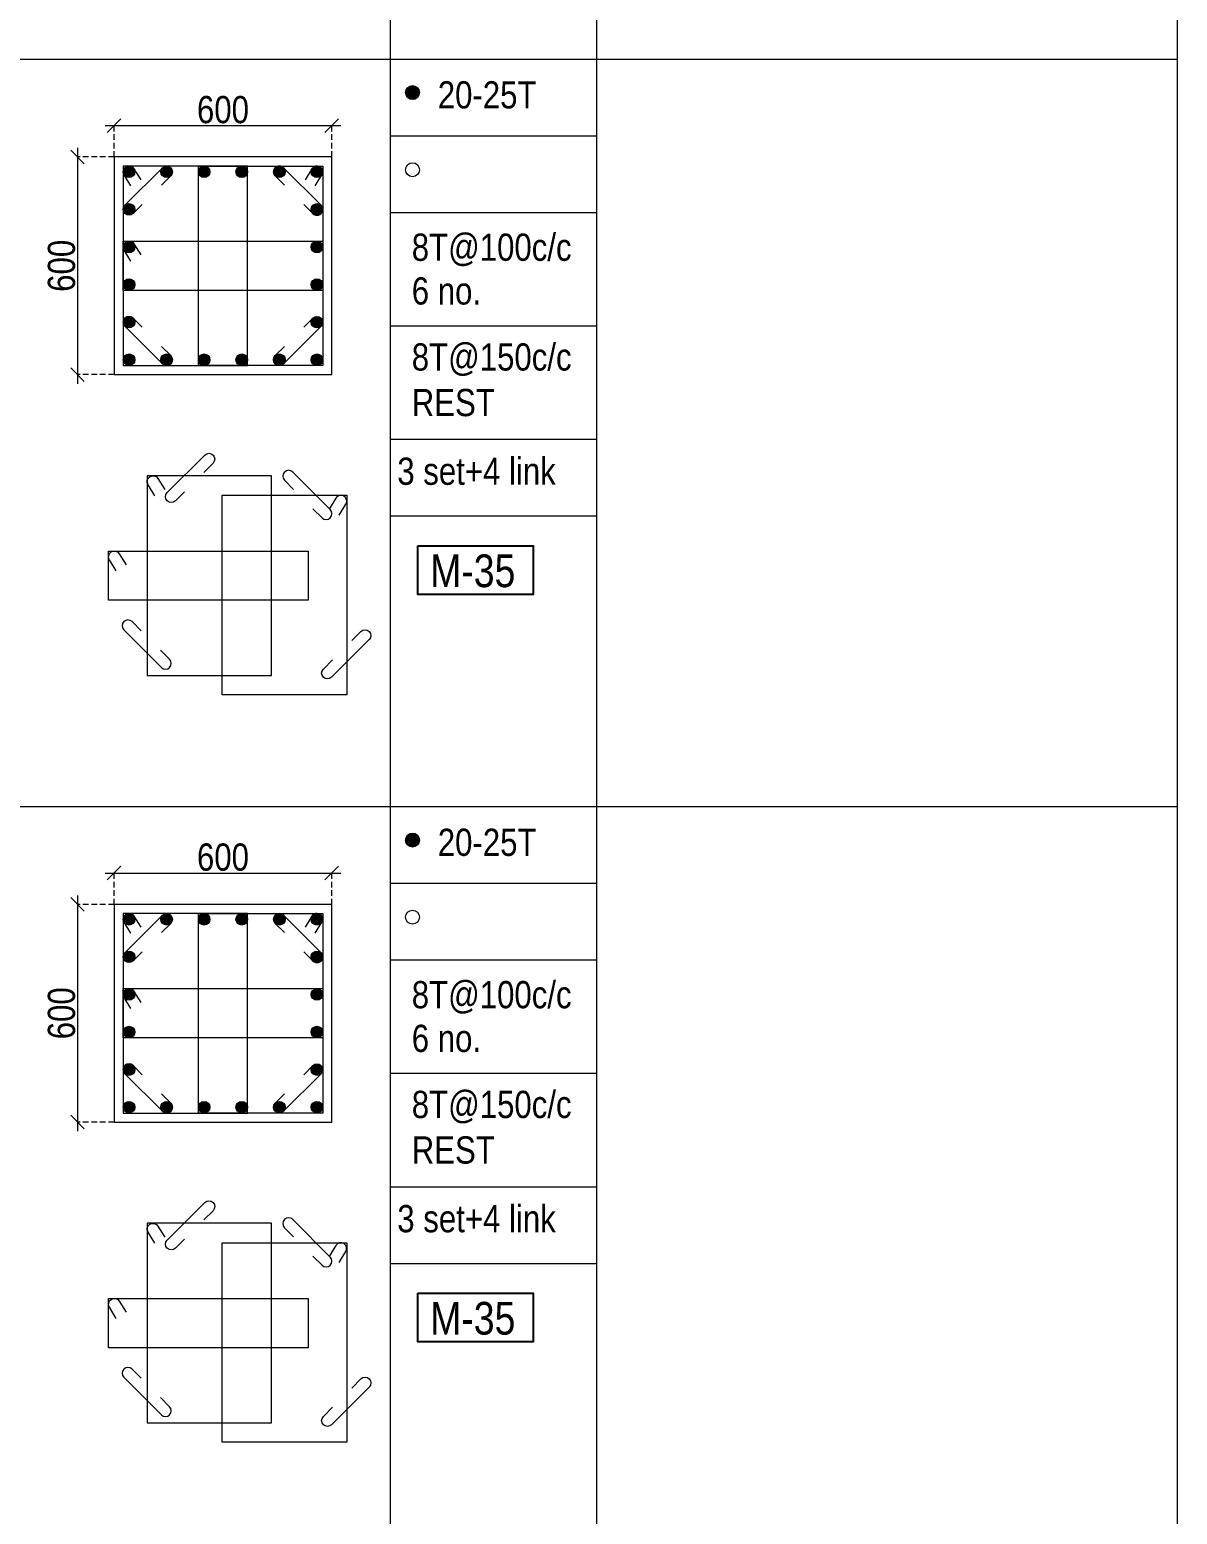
# Model space of a CAD drawing. Header units: millimetres. Extents: x 1112055 to 3390982, y -148532 to 766891.
# Drawn here: x 2802894 to 2815548, y 608662 to 625028 of the extents above; entities that cross this region are included whole.
import ezdxf
from ezdxf.enums import TextEntityAlignment as Align

# ---------------------------------------------------------------- set-up
doc = ezdxf.new("R2010")
doc.units = ezdxf.units.MM
doc.header["$PDMODE"] = 35
doc.header["$PDSIZE"] = -25
doc.linetypes.add('DASHED2', pattern=[0.375, 0.25, -0.125])
doc.linetypes.add('Hidden', pattern=[9.525, 6.35, -3.175])
for name, color, linetype, lineweight in [('B COL. SIZE DIM', 220, 'Continuous', 25), ('B COLSCH', 204, 'Continuous', 20), ('B COLUMN', 1, 'Hidden', 9), ('B STEEL', 34, 'Continuous', 15)]:
    doc.layers.add(name, color=color, linetype=linetype, lineweight=lineweight)
doc.layers.add('B TEXT', color=7, linetype='Continuous')
doc.styles.add('dim inside', font='romans.shx', dxfattribs={"width": 0.8, "height": 125})
doc.styles.add('SWINC', font='swissc.ttf')
doc.dimstyles.new('dim inside', dxfattribs={"dimtxt": 125, "dimasz": 100, "dimexe": 0, "dimexo": 0, "dimgap": 10, "dimtad": 0, "dimdec": 0, "dimzin": 0, "dimdsep": 46, "dimtxsty": 'dim inside', "dimblk": 'SMALL', "dimcen": 0.09, "dimadec": 0, "dimazin": 0, "dimtfac": 1, "dimtdec": 0, "dimtofl": 0, "dimtmove": 0, "dimatfit": 3, "dimfxl": 1, "dimtolj": 1, "dimtzin": 0, "dimarcsym": 2})

# ---------------------------------------------------------------- blocks, each defined once
blk = doc.blocks.new('_Oblique')
at = {"color": 0, "linetype": 'ByBlock', "lineweight": -2}
blk.add_line((-0.5, -0.5), (0.5, 0.5), dxfattribs=at)
blk = doc.blocks.new('*D5663')
at = {"layer": 'B COL. SIZE DIM', "color": 250, "lineweight": 9, "ltscale": 250, "transparency": 16777216}
blk.add_line((2803725, 615730), (2806325, 615730), dxfattribs=at)
at = {"layer": 'B COL. SIZE DIM', "color": 250, "linetype": 'DASHED2', "lineweight": 9, "ltscale": 250, "transparency": 16777216}
for p, q in [((2803825, 615385), (2803825, 615730)), ((2806225, 615385), (2806225, 615730))]:
    blk.add_line(p, q, dxfattribs=at)
at = {"layer": 'Defpoints', "color": 0, "lineweight": 40, "transparency": 16777216}
for p in [(2806225, 615730), (2803825, 615385), (2806225, 615385)]:
    blk.add_point(p, dxfattribs=at)
at = {"layer": 'B COL. SIZE DIM', "color": 250, "lineweight": 9, "transparency": 16777216, "xscale": 150, "yscale": 150, "zscale": 150, "rotation": 180}
blk.add_blockref('_Oblique', (2803825, 615730), dxfattribs=at)
at = {"layer": 'B COL. SIZE DIM', "color": 250, "lineweight": 9, "transparency": 16777216, "xscale": 150, "yscale": 150, "zscale": 150}
blk.add_blockref('_Oblique', (2806225, 615730), dxfattribs=at)
at = {"layer": 'B COL. SIZE DIM', "color": 6, "transparency": 16777216, "insert": (2805025, 615905), "char_height": 300, "attachment_point": 5, "style": 'SWINC'}
blk.add_mtext('\\A1;600', dxfattribs=at)
blk = doc.blocks.new('*D5664')
at = {"layer": 'B COL. SIZE DIM', "color": 250, "lineweight": 9, "ltscale": 250, "transparency": 16777216}
blk.add_line((2803421, 615485), (2803421, 612885), dxfattribs=at)
at = {"layer": 'B COL. SIZE DIM', "color": 250, "linetype": 'DASHED2', "lineweight": 9, "ltscale": 250, "transparency": 16777216}
for p, q in [((2803825, 615385), (2803421, 615385)), ((2803825, 612985), (2803421, 612985))]:
    blk.add_line(p, q, dxfattribs=at)
at = {"layer": 'Defpoints', "color": 0, "lineweight": 40, "transparency": 16777216}
for p in [(2803825, 615385), (2803421, 612985), (2803825, 612985)]:
    blk.add_point(p, dxfattribs=at)
at = {"layer": 'B COL. SIZE DIM', "color": 250, "lineweight": 9, "transparency": 16777216, "xscale": 150, "yscale": 150, "zscale": 150}
for p, rotation in [((2803421, 615385), 90), ((2803421, 612985), 270)]:
    blk.add_blockref('_Oblique', p, dxfattribs=dict(at, rotation=rotation))
at = {"layer": 'B COL. SIZE DIM', "color": 6, "transparency": 16777216, "insert": (2803246, 614185), "char_height": 300, "attachment_point": 5, "rotation": 90, "style": 'SWINC'}
blk.add_mtext('\\A1;600', dxfattribs=at)
blk = doc.blocks.new('*D5665')
at = {"layer": 'B COL. SIZE DIM', "color": 250, "lineweight": 9, "ltscale": 250, "transparency": 16777216}
blk.add_line((2803725, 623970), (2806325, 623970), dxfattribs=at)
at = {"layer": 'B COL. SIZE DIM', "color": 250, "linetype": 'DASHED2', "lineweight": 9, "ltscale": 250, "transparency": 16777216}
for p, q in [((2803825, 623625), (2803825, 623970)), ((2806225, 623625), (2806225, 623970))]:
    blk.add_line(p, q, dxfattribs=at)
at = {"layer": 'Defpoints', "color": 0, "lineweight": 40, "transparency": 16777216}
for p in [(2806225, 623970), (2803825, 623625), (2806225, 623625)]:
    blk.add_point(p, dxfattribs=at)
at = {"layer": 'B COL. SIZE DIM', "color": 250, "lineweight": 9, "transparency": 16777216, "xscale": 150, "yscale": 150, "zscale": 150, "rotation": 180}
blk.add_blockref('_Oblique', (2803825, 623970), dxfattribs=at)
at = {"layer": 'B COL. SIZE DIM', "color": 250, "lineweight": 9, "transparency": 16777216, "xscale": 150, "yscale": 150, "zscale": 150}
blk.add_blockref('_Oblique', (2806225, 623970), dxfattribs=at)
at = {"layer": 'B COL. SIZE DIM', "color": 6, "transparency": 16777216, "insert": (2805025, 624145), "char_height": 300, "attachment_point": 5, "style": 'SWINC'}
blk.add_mtext('\\A1;600', dxfattribs=at)
blk = doc.blocks.new('*D5666')
at = {"layer": 'B COL. SIZE DIM', "color": 250, "lineweight": 9, "ltscale": 250, "transparency": 16777216}
blk.add_line((2803421, 623725), (2803421, 621125), dxfattribs=at)
at = {"layer": 'B COL. SIZE DIM', "color": 250, "linetype": 'DASHED2', "lineweight": 9, "ltscale": 250, "transparency": 16777216}
for p, q in [((2803825, 623625), (2803421, 623625)), ((2803825, 621225), (2803421, 621225))]:
    blk.add_line(p, q, dxfattribs=at)
at = {"layer": 'Defpoints', "color": 0, "lineweight": 40, "transparency": 16777216}
for p in [(2803825, 623625), (2803421, 621225), (2803825, 621225)]:
    blk.add_point(p, dxfattribs=at)
at = {"layer": 'B COL. SIZE DIM', "color": 250, "lineweight": 9, "transparency": 16777216, "xscale": 150, "yscale": 150, "zscale": 150}
for p, rotation in [((2803421, 623625), 90), ((2803421, 621225), 270)]:
    blk.add_blockref('_Oblique', p, dxfattribs=dict(at, rotation=rotation))
at = {"layer": 'B COL. SIZE DIM', "color": 6, "transparency": 16777216, "insert": (2803246, 622425), "char_height": 300, "attachment_point": 5, "rotation": 90, "style": 'SWINC'}
blk.add_mtext('\\A1;600', dxfattribs=at)

msp = doc.modelspace()

# ---------------------------------------------------------------- hatches: boundary and pattern name
at = {"layer": 'B STEEL', "lineweight": 9, "ltscale": 0.5}
h = msp.add_hatch(color=34, dxfattribs=at)
edge = h.paths.add_edge_path()
edge.add_arc((2807115.2, 624334.4), 76.8, 0, 360)
h = msp.add_hatch(color=34, dxfattribs=at)
edge = h.paths.add_edge_path()
edge.add_arc((2803989.2, 623461.2), 64, 0, 360)
h = msp.add_hatch(color=34, dxfattribs=at)
edge = h.paths.add_edge_path()
edge.add_arc((2804403.6, 623461.2), 64, 180, 540, ccw=False)
at = {"layer": 'B STEEL'}
h = msp.add_hatch(color=34, dxfattribs=at)
edge = h.paths.add_edge_path()
edge.add_arc((2804818, 623461.2), 64, 0, 360)
h = msp.add_hatch(color=34, dxfattribs=at)
edge = h.paths.add_edge_path()
edge.add_arc((2805232.4, 623461.2), 64, 0, 360)
at = {"layer": 'B STEEL', "lineweight": 9, "ltscale": 0.5}
h = msp.add_hatch(color=34, dxfattribs=at)
edge = h.paths.add_edge_path()
edge.add_arc((2805646.8, 623461.2), 64, 180, 540, ccw=False)
h = msp.add_hatch(color=34, dxfattribs=at)
edge = h.paths.add_edge_path()
edge.add_arc((2806061.2, 623461.2), 64, 180, 540, ccw=False)
h = msp.add_hatch(color=34, dxfattribs=at)
edge = h.paths.add_edge_path()
edge.add_arc((2803989.2, 623046.8), 64, 0, 360)
h = msp.add_hatch(color=34, dxfattribs=at)
edge = h.paths.add_edge_path()
edge.add_arc((2806061.2, 623046.8), 64, 180, 540, ccw=False)
at = {"layer": 'B STEEL'}
h = msp.add_hatch(color=34, dxfattribs=at)
edge = h.paths.add_edge_path()
edge.add_arc((2803989.2, 622632.4), 64, 0, 360)
h = msp.add_hatch(color=34, dxfattribs=at)
edge = h.paths.add_edge_path()
edge.add_arc((2806061.2, 622632.4), 64, 0, 360)
h = msp.add_hatch(color=34, dxfattribs=at)
edge = h.paths.add_edge_path()
edge.add_arc((2803989.2, 622218), 64, 0, 360)
h = msp.add_hatch(color=34, dxfattribs=at)
edge = h.paths.add_edge_path()
edge.add_arc((2806061.2, 622218), 64, 0, 360)
at = {"layer": 'B STEEL', "lineweight": 9, "ltscale": 0.5}
h = msp.add_hatch(color=34, dxfattribs=at)
edge = h.paths.add_edge_path()
edge.add_arc((2803989.2, 621803.6), 64, 0, 360)
h = msp.add_hatch(color=34, dxfattribs=at)
edge = h.paths.add_edge_path()
edge.add_arc((2806061.2, 621803.6), 64, 180, 540, ccw=False)
h = msp.add_hatch(color=34, dxfattribs=at)
edge = h.paths.add_edge_path()
edge.add_arc((2803989.2, 621389.2), 64, 0, 360, ccw=False)
h = msp.add_hatch(color=34, dxfattribs=at)
edge = h.paths.add_edge_path()
edge.add_arc((2804403.6, 621389.2), 64, -180, 180)
at = {"layer": 'B STEEL'}
h = msp.add_hatch(color=34, dxfattribs=at)
edge = h.paths.add_edge_path()
edge.add_arc((2804818, 621389.2), 64, 0, 360)
h = msp.add_hatch(color=34, dxfattribs=at)
edge = h.paths.add_edge_path()
edge.add_arc((2805232.4, 621389.2), 64, 0, 360)
at = {"layer": 'B STEEL', "lineweight": 9, "ltscale": 0.5}
h = msp.add_hatch(color=34, dxfattribs=at)
edge = h.paths.add_edge_path()
edge.add_arc((2805646.8, 621389.2), 64, -180, 180)
h = msp.add_hatch(color=34, dxfattribs=at)
edge = h.paths.add_edge_path()
edge.add_arc((2806061.2, 621389.2), 64, -180, 180)
h = msp.add_hatch(color=34, dxfattribs=at)
edge = h.paths.add_edge_path()
edge.add_arc((2807115.2, 616094.5), 76.8, 0, 360)
h = msp.add_hatch(color=34, dxfattribs=at)
edge = h.paths.add_edge_path()
edge.add_arc((2803989.2, 615221.3), 64, 0, 360)
h = msp.add_hatch(color=34, dxfattribs=at)
edge = h.paths.add_edge_path()
edge.add_arc((2804403.6, 615221.3), 64, 180, 540, ccw=False)
at = {"layer": 'B STEEL'}
h = msp.add_hatch(color=34, dxfattribs=at)
edge = h.paths.add_edge_path()
edge.add_arc((2804818, 615221.3), 64, 0, 360)
h = msp.add_hatch(color=34, dxfattribs=at)
edge = h.paths.add_edge_path()
edge.add_arc((2805232.4, 615221.3), 64, 0, 360)
at = {"layer": 'B STEEL', "lineweight": 9, "ltscale": 0.5}
h = msp.add_hatch(color=34, dxfattribs=at)
edge = h.paths.add_edge_path()
edge.add_arc((2805646.8, 615221.3), 64, 180, 540, ccw=False)
h = msp.add_hatch(color=34, dxfattribs=at)
edge = h.paths.add_edge_path()
edge.add_arc((2806061.2, 615221.3), 64, 180, 540, ccw=False)
h = msp.add_hatch(color=34, dxfattribs=at)
edge = h.paths.add_edge_path()
edge.add_arc((2803989.2, 614807), 64, 0, 360)
h = msp.add_hatch(color=34, dxfattribs=at)
edge = h.paths.add_edge_path()
edge.add_arc((2806061.2, 614807), 64, 180, 540, ccw=False)
at = {"layer": 'B STEEL'}
h = msp.add_hatch(color=34, dxfattribs=at)
edge = h.paths.add_edge_path()
edge.add_arc((2803989.2, 614392.6), 64, 0, 360)
h = msp.add_hatch(color=34, dxfattribs=at)
edge = h.paths.add_edge_path()
edge.add_arc((2806061.2, 614392.6), 64, 0, 360)
h = msp.add_hatch(color=34, dxfattribs=at)
edge = h.paths.add_edge_path()
edge.add_arc((2803989.2, 613978.2), 64, 0, 360)
h = msp.add_hatch(color=34, dxfattribs=at)
edge = h.paths.add_edge_path()
edge.add_arc((2806061.2, 613978.2), 64, 0, 360)
at = {"layer": 'B STEEL', "lineweight": 9, "ltscale": 0.5}
h = msp.add_hatch(color=34, dxfattribs=at)
edge = h.paths.add_edge_path()
edge.add_arc((2803989.2, 613563.8), 64, 0, 360)
h = msp.add_hatch(color=34, dxfattribs=at)
edge = h.paths.add_edge_path()
edge.add_arc((2806061.2, 613563.8), 64, 180, 540, ccw=False)
h = msp.add_hatch(color=34, dxfattribs=at)
edge = h.paths.add_edge_path()
edge.add_arc((2803989.2, 613149.4), 64, 0, 360, ccw=False)
h = msp.add_hatch(color=34, dxfattribs=at)
edge = h.paths.add_edge_path()
edge.add_arc((2804403.6, 613149.4), 64, -180, 180)
at = {"layer": 'B STEEL'}
h = msp.add_hatch(color=34, dxfattribs=at)
edge = h.paths.add_edge_path()
edge.add_arc((2804818, 613149.4), 64, 0, 360)
h = msp.add_hatch(color=34, dxfattribs=at)
edge = h.paths.add_edge_path()
edge.add_arc((2805232.4, 613149.4), 64, 0, 360)
at = {"layer": 'B STEEL', "lineweight": 9, "ltscale": 0.5}
h = msp.add_hatch(color=34, dxfattribs=at)
edge = h.paths.add_edge_path()
edge.add_arc((2805646.8, 613149.4), 64, -180, 180)
h = msp.add_hatch(color=34, dxfattribs=at)
edge = h.paths.add_edge_path()
edge.add_arc((2806061.2, 613149.4), 64, -180, 180)

# ---------------------------------------------------------------- linework, layer by layer
at = {"layer": 'B COLSCH', "color": 250, "lineweight": 0}
for p, q in [((2815548.4, 650677.2), (2815548.4, 574628.3)), ((2809143.3, 649422.2), (2809143.3, 574628.3)), ((2806868.9, 641182.4), (2806868.9, 583503.5)), ((2686433.2, 624702.7), (2815548.4, 624702.7)), ((2806868.9, 623857.7), (2809143.3, 623857.7)), ((2806868.9, 623012.7), (2809143.3, 623012.7)), ((2806868.9, 621762.9), (2809143.3, 621762.9)), ((2806868.9, 620513.1), (2809143.3, 620513.1)), ((2806868.9, 619668.2), (2809143.3, 619668.2)), ((2686433.2, 616462.8), (2815548.4, 616462.8)), ((2806868.9, 615617.8), (2809143.3, 615617.8)), ((2806868.9, 614772.8), (2809143.3, 614772.8)), ((2806868.9, 613523.1), (2809143.3, 613523.1)), ((2806868.9, 612273.3), (2809143.3, 612273.3)), ((2806868.9, 611428.3), (2809143.3, 611428.3))]:
    msp.add_line(p, q, dxfattribs=at)
at = {"layer": 'B COLUMN', "color": 1, "linetype": 'ByBlock', "lineweight": 20}
for points in [[(2803825.2, 621225.2), (2806225.2, 621225.2), (2806225.2, 623625.2), (2803825.2, 623625.2)], [(2803825.2, 612985.4), (2806225.2, 612985.4), (2806225.2, 615385.4), (2803825.2, 615385.4)]]:
    msp.add_lwpolyline(points, close=True, dxfattribs=at)
at = {"layer": 'B STEEL', "color": 34, "lineweight": 9, "ltscale": 0.5}
for points in [[(2803925.2, 621325.2), (2805296.4, 621325.2), (2805296.4, 623525.2), (2803925.2, 623525.2)], [(2806125.2, 621325.2), (2804754, 621325.2), (2804754, 623525.2), (2806125.2, 623525.2)], [(2803925.2, 622696.4), (2806125.2, 622696.4), (2806125.2, 622154), (2803925.2, 622154)], [(2804189.2, 617909.6), (2805560.4, 617909.6), (2805560.4, 620109.6), (2804189.2, 620109.6)], [(2806389.2, 617695), (2805018, 617695), (2805018, 619895), (2806389.2, 619895)], [(2803763.3, 619280.8), (2805963.3, 619280.8), (2805963.3, 618738.4), (2803763.3, 618738.4)], [(2803925.2, 613085.4), (2805296.4, 613085.4), (2805296.4, 615285.4), (2803925.2, 615285.4)], [(2806125.2, 613085.4), (2804754, 613085.4), (2804754, 615285.4), (2806125.2, 615285.4)], [(2803925.2, 614456.6), (2806125.2, 614456.6), (2806125.2, 613914.1), (2803925.2, 613914.1)], [(2804189.2, 609669.8), (2805560.4, 609669.8), (2805560.4, 611869.8), (2804189.2, 611869.8)], [(2806389.2, 609455.2), (2805018, 609455.2), (2805018, 611655.2), (2806389.2, 611655.2)], [(2803763.3, 611041), (2805963.3, 611041), (2805963.3, 610498.6), (2803763.3, 610498.6)]]:
    msp.add_lwpolyline(points, close=True, dxfattribs=at)
for points in [[(2804009.5, 623306.2), (2803934.7, 623427.6, -1), (2804043.8, 623494.7), (2804118.5, 623373.3)], [(2804135.4, 623102.4), (2804034.5, 623001.5, -1), (2803944, 623092.1), (2804358.4, 623506.5, -1), (2804448.9, 623415.9), (2804348, 623315.1)], [(2805915.1, 623102.4), (2806015.9, 623001.5, 1), (2806106.5, 623092.1), (2805692.1, 623506.5, 1), (2805601.5, 623415.9), (2805702.4, 623315.1)], [(2806041, 623306.2), (2806115.7, 623427.6, 1), (2806006.7, 623494.7), (2805931.9, 623373.3)], [(2804009.5, 622477.4), (2803934.7, 622598.8, -1), (2804043.8, 622666), (2804118.5, 622544.5)], [(2804135.4, 621748), (2804034.5, 621848.9, 1), (2803944, 621758.4), (2804358.4, 621344, 1), (2804448.9, 621434.5), (2804348, 621535.4)], [(2805915.1, 621748), (2806015.9, 621848.9, -1), (2806106.5, 621758.4), (2805692.1, 621344, -1), (2805601.5, 621434.5), (2805702.4, 621535.4)], [(2804602.3, 619935.1), (2804501.4, 619834.2, -1), (2804410.9, 619924.7), (2804825.3, 620339.1, -1), (2804915.8, 620248.6), (2804815, 620147.7)], [(2806016.9, 619747.5), (2806117.8, 619646.7, 1), (2806208.3, 619737.2), (2805793.9, 620151.6, 1), (2805703.4, 620061.1), (2805804.3, 619960.2)], [(2804273.5, 619890.6), (2804198.7, 620012, -1), (2804307.8, 620079.2), (2804382.5, 619957.7)], [(2806305, 619676), (2806379.7, 619797.5, 1), (2806270.7, 619864.6), (2806195.9, 619743.1)], [(2803847.6, 619061.8), (2803772.8, 619183.3, -1), (2803881.8, 619250.4), (2803956.6, 619128.9)], [(2804123.2, 618401.4), (2804022.3, 618502.3, 1), (2803931.8, 618411.7), (2804346.2, 617997.3, 1), (2804436.7, 618087.9), (2804335.8, 618188.7)], [(2806445.5, 618293.5), (2806546.3, 618394.4, -1), (2806636.9, 618303.8), (2806222.5, 617889.4, -1), (2806132, 617980), (2806232.8, 618080.8)], [(2804009.5, 615066.3), (2803934.7, 615187.8, -1), (2804043.8, 615254.9), (2804118.5, 615133.4)], [(2804135.4, 614862.5), (2804034.5, 614761.7, -1), (2803944, 614852.2), (2804358.4, 615266.6, -1), (2804448.9, 615176.1), (2804348, 615075.2)], [(2805915.1, 614862.5), (2806015.9, 614761.7, 1), (2806106.5, 614852.2), (2805692.1, 615266.6, 1), (2805601.5, 615176.1), (2805702.4, 615075.2)], [(2806041, 615066.3), (2806115.7, 615187.8, 1), (2806006.7, 615254.9), (2805931.9, 615133.4)], [(2804009.5, 614237.5), (2803934.7, 614359, -1), (2804043.8, 614426.1), (2804118.5, 614304.6)], [(2804135.4, 613508.2), (2804034.5, 613609, 1), (2803944, 613518.5), (2804358.4, 613104.1, 1), (2804448.9, 613194.7), (2804348, 613295.5)], [(2805915.1, 613508.2), (2806015.9, 613609, -1), (2806106.5, 613518.5), (2805692.1, 613104.1, -1), (2805601.5, 613194.7), (2805702.4, 613295.5)], [(2804602.3, 611695.2), (2804501.4, 611594.3, -1), (2804410.9, 611684.9), (2804825.3, 612099.3, -1), (2804915.8, 612008.7), (2804815, 611907.9)], [(2804273.5, 611650.7), (2804198.7, 611772.2, -1), (2804307.8, 611839.3), (2804382.5, 611717.8)], [(2806016.9, 611507.7), (2806117.8, 611406.8, 1), (2806208.3, 611497.4), (2805793.9, 611911.8, 1), (2805703.4, 611821.2), (2805804.3, 611720.4)], [(2806305, 611436.1), (2806379.7, 611557.6, 1), (2806270.7, 611624.7), (2806195.9, 611503.3)], [(2803847.6, 610821.9), (2803772.8, 610943.4, -1), (2803881.8, 611010.5), (2803956.6, 610889)], [(2804123.2, 610161.6), (2804022.3, 610262.4, 1), (2803931.8, 610171.9), (2804346.2, 609757.5, 1), (2804436.7, 609848), (2804335.8, 609948.9)], [(2806445.5, 610053.7), (2806546.3, 610154.5, -1), (2806636.9, 610064), (2806222.5, 609649.6, -1), (2806132, 609740.1), (2806232.8, 609841)]]:
    msp.add_lwpolyline(points, format="xyb", dxfattribs=at)
for centre, radius in [((2807115.2, 624334.4), 76.8), ((2807115.2, 623484.1), 76.8), ((2803989.2, 623461.2), 64), ((2804403.6, 623461.2), 64), ((2804818, 623461.2), 64), ((2805232.4, 623461.2), 64), ((2805646.8, 623461.2), 64), ((2806061.2, 623461.2), 64), ((2803989.2, 623046.8), 64), ((2806061.2, 623046.8), 64), ((2803989.2, 622632.4), 64), ((2806061.2, 622632.4), 64), ((2803989.2, 622218), 64), ((2806061.2, 622218), 64), ((2803989.2, 621803.6), 64), ((2806061.2, 621803.6), 64), ((2803989.2, 621389.2), 64), ((2804403.6, 621389.2), 64), ((2804818, 621389.2), 64), ((2805232.4, 621389.2), 64), ((2805646.8, 621389.2), 64), ((2806061.2, 621389.2), 64), ((2807115.2, 616094.5), 76.8), ((2803989.2, 615221.3), 64), ((2804403.6, 615221.3), 64), ((2804818, 615221.3), 64), ((2805232.4, 615221.3), 64), ((2805646.8, 615221.3), 64), ((2806061.2, 615221.3), 64), ((2807115.2, 615244.3), 76.8), ((2803989.2, 614807), 64), ((2806061.2, 614807), 64), ((2803989.2, 614392.6), 64), ((2806061.2, 614392.6), 64), ((2803989.2, 613978.2), 64), ((2806061.2, 613978.2), 64), ((2803989.2, 613563.8), 64), ((2806061.2, 613563.8), 64), ((2803989.2, 613149.4), 64), ((2804403.6, 613149.4), 64), ((2804818, 613149.4), 64), ((2805232.4, 613149.4), 64), ((2805646.8, 613149.4), 64), ((2806061.2, 613149.4), 64)]:
    msp.add_circle(centre, radius, dxfattribs=at)
at = {"layer": 'B TEXT', "color": 1}
for points in [[(2807172.6, 619339.1), (2808447.2, 619339.1), (2808447.2, 618801.1), (2807172.6, 618801.1)], [(2807172.6, 611099.3), (2808447.2, 611099.3), (2808447.2, 610561.3), (2807172.6, 610561.3)]]:
    msp.add_lwpolyline(points, close=True, dxfattribs=at)

# ---------------------------------------------------------------- texts
at = {"layer": 'B TEXT', "style": 'SWINC'}
for s, p in [('20-25T', (2807393.7, 624159.8)), ('8T@100c/c', (2807106.8, 622480)), ('6 no.', (2807106.8, 621998.2)), ('8T@150c/c', (2807106.8, 621270.1)), ('REST', (2807106.8, 620767.7)), ('3 set+4 link', (2806947.1, 620010.7)), ('20-25T', (2807393.7, 615920)), ('8T@100c/c', (2807106.8, 614240.1)), ('6 no.', (2807106.8, 613758.4)), ('8T@150c/c', (2807106.8, 613030.2)), ('REST', (2807106.8, 612527.9)), ('3 set+4 link', (2806947.1, 611770.8))]:
    msp.add_text(s, height=300, dxfattribs=at).set_placement(p)
at = {"layer": 'B TEXT', "color": 1, "style": 'SWINC'}
for p in [(2807309.9, 618774.6), (2807309.9, 610534.8)]:
    msp.add_text('M-35', height=360, dxfattribs=at).set_placement(p, align=Align.BOTTOM_LEFT)

# ---------------------------------------------------------------- dimensions: what is measured, and where the dimension line sits
at = {"layer": 'B COL. SIZE DIM', "color": 250, "ltscale": 250}
for base, p1, p2, picture, middle in [((2806225.2, 623970.2), (2803825.2, 623625.2), (2806225.2, 623625.2), '*D5665', (2805025.2, 624145.2)), ((2806225.2, 615730.3), (2803825.2, 615385.4), (2806225.2, 615385.4), '*D5663', (2805025.2, 615905.3))]:
    dim = msp.add_linear_dim(base=base, p1=p1, p2=p2, dimstyle='dim inside', override={"dimtxt": 300, "dimasz": 150, "dimgap": 25, "dimtad": 3, "dimlfac": 0.25, "dimtxsty": 'SWINC', "dimblk1": 'Oblique', "dimblk2": 'Oblique', "dimsah": 1, "dimdle": 100, "dimclrd": 250, "dimclre": 250, "dimclrt": 6, "dimfxl": 1000, "dimlwd": 9, "dimlwe": 9}, dxfattribs=at)
    dim.commit()
    dim.dimension.update_dxf_attribs({"geometry": picture, "text_midpoint": middle})
for base, p1, p2, picture, middle in [((2803421.3, 621225.2), (2803825.2, 623625.2), (2803825.2, 621225.2), '*D5666', (2803246.3, 622425.2)), ((2803421.3, 612985.4), (2803825.2, 615385.4), (2803825.2, 612985.4), '*D5664', (2803246.3, 614185.4))]:
    dim = msp.add_linear_dim(base=base, p1=p1, p2=p2, angle=90, dimstyle='dim inside', override={"dimtxt": 300, "dimasz": 150, "dimgap": 25, "dimtad": 3, "dimlfac": 0.25, "dimtxsty": 'SWINC', "dimblk1": 'Oblique', "dimblk2": 'Oblique', "dimsah": 1, "dimdle": 100, "dimclrd": 250, "dimclre": 250, "dimclrt": 6, "dimfxl": 1000, "dimlwd": 9, "dimlwe": 9}, dxfattribs=at)
    dim.commit()
    dim.dimension.update_dxf_attribs({"geometry": picture, "text_midpoint": middle})

doc.saveas('drawing.dxf')
